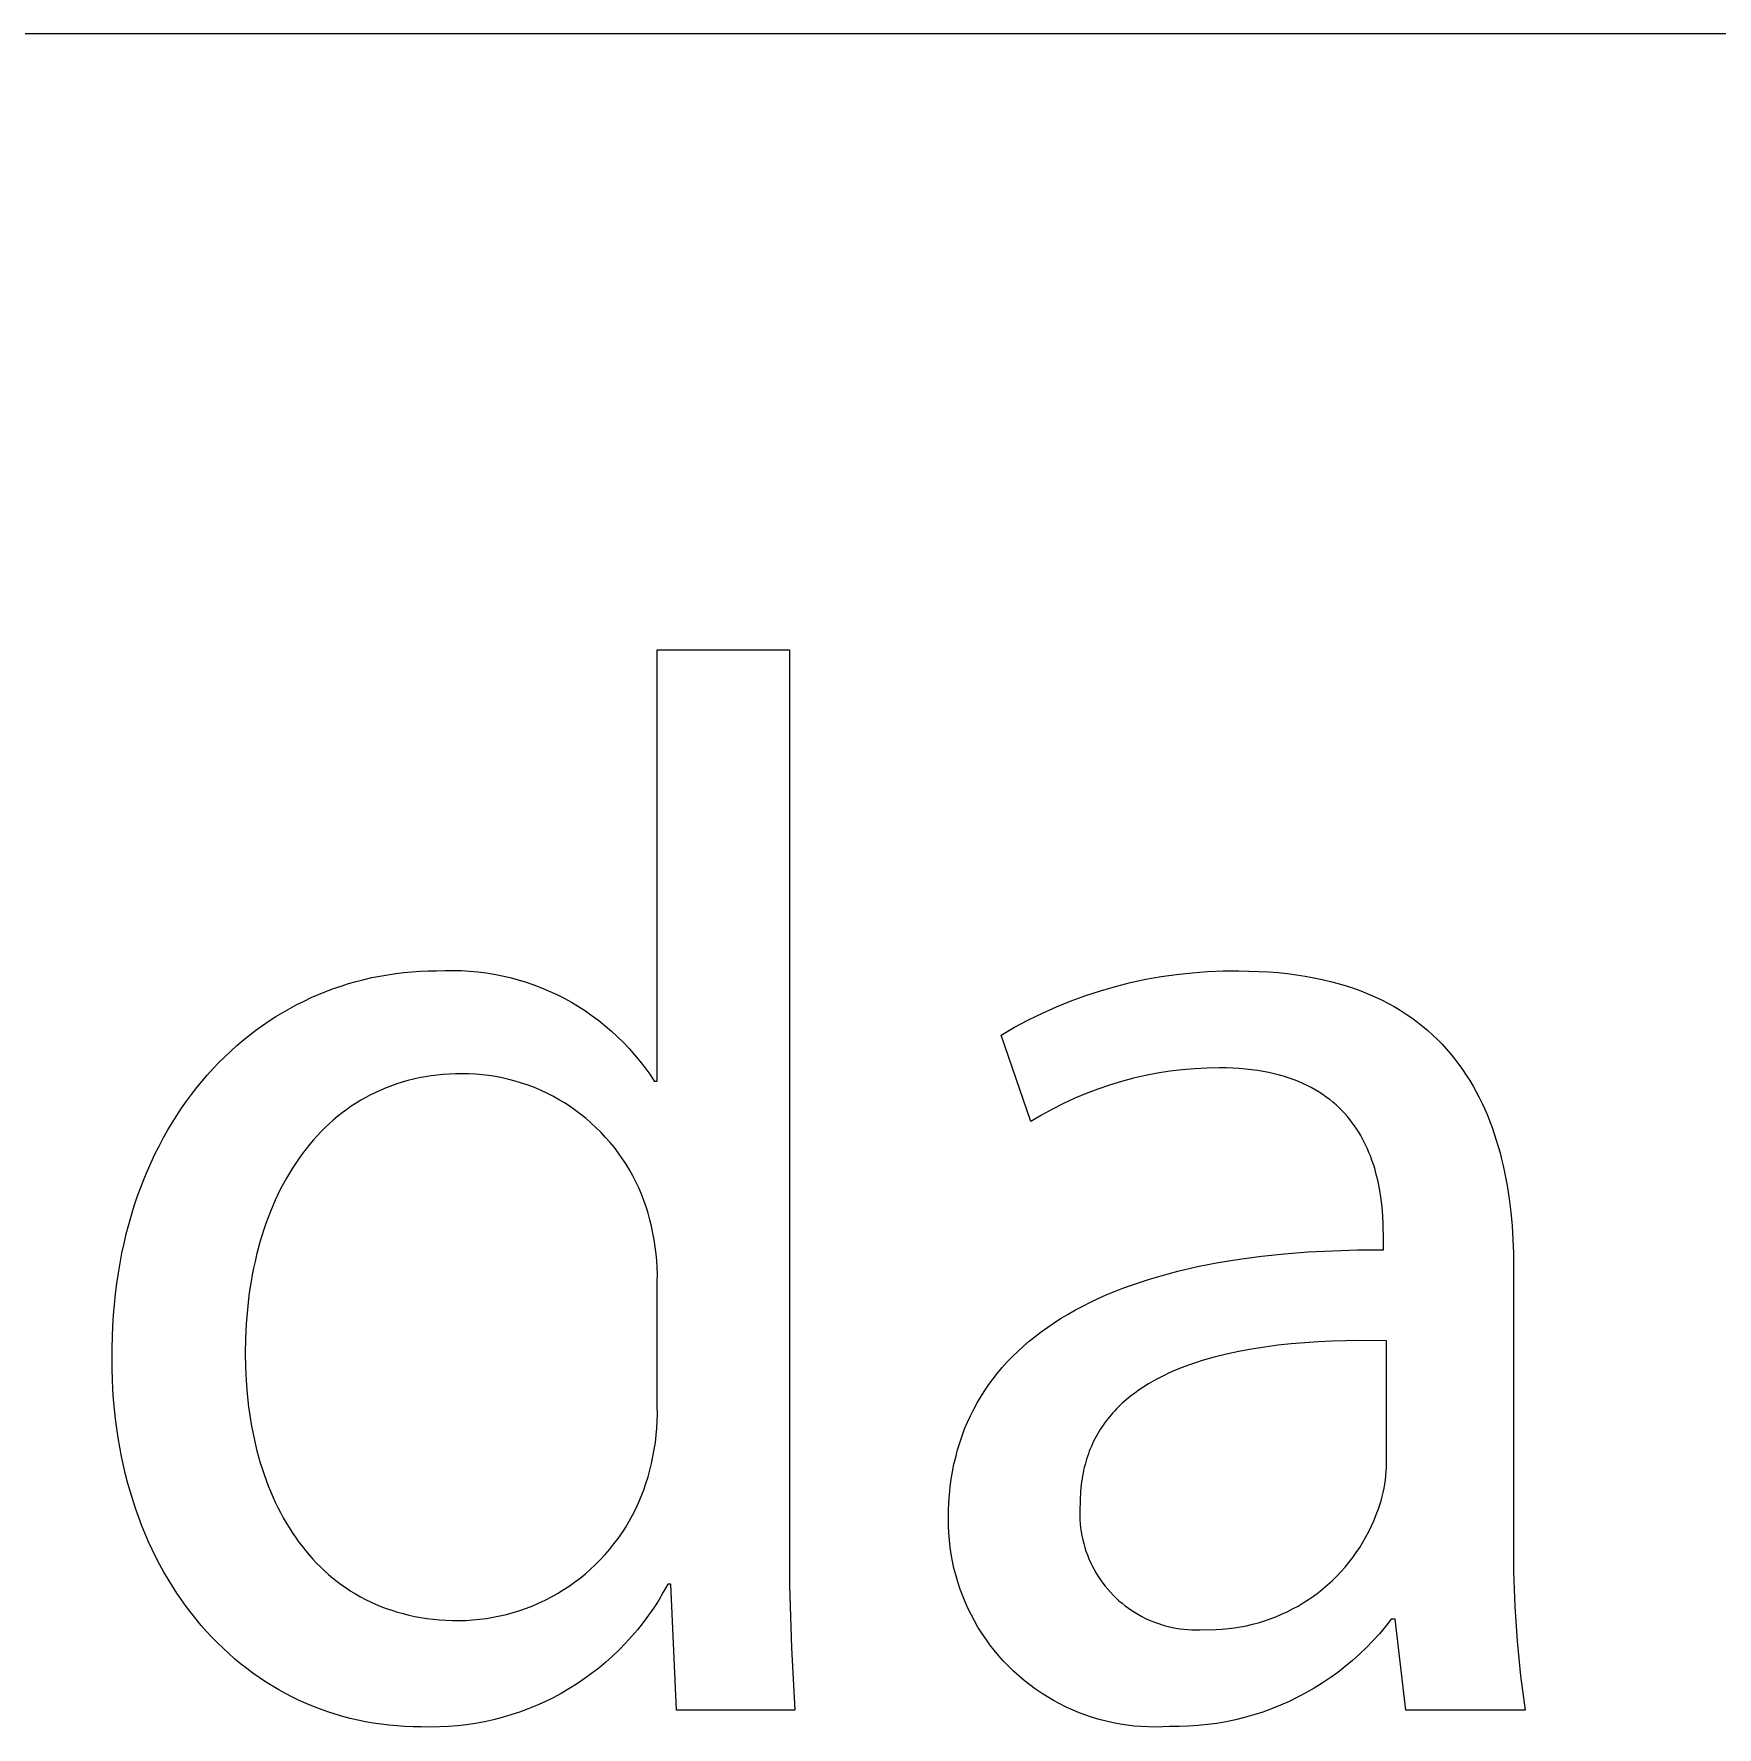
# Model space of a CAD drawing. Header units: millimetres. Extents: x 3269 to 7089, y 1744 to 4413.
# Drawn here: x 6963.98 to 7007.05, y 2127.5 to 2170.83 of the extents above; entities that cross this region are included whole.
import ezdxf

# ---------------------------------------------------------------- set-up
doc = ezdxf.new("R2010")
doc.units = ezdxf.units.MM
doc.header["$MEASUREMENT"] = 0
doc.layers.add('Domyślny', color=7, linetype='Continuous', true_color=0x000000)

msp = doc.modelspace()

# ---------------------------------------------------------------- linework, layer by layer
at = {"layer": 'Domyślny', "color": 18, "lineweight": 15, "true_color": 0x000000}
for p, q in [((7084.911, 2170.826), (5644.928, 2170.826)), ((6979.93, 2144.028), (6979.93, 2155.069)), ((6979.93, 2155.069), (6983.314, 2155.069)), ((6983.314, 2155.069), (6983.314, 2132.719)), ((6973.861, 2146.841), (6974.071, 2146.849)), ((6974.071, 2146.849), (6974.282, 2146.852)), ((6974.282, 2146.852), (6974.493, 2146.861)), ((6974.493, 2146.861), (6974.705, 2146.864)), ((6974.705, 2146.864), (6974.916, 2146.859)), ((6974.916, 2146.859), (6975.127, 2146.846)), ((6975.127, 2146.846), (6975.337, 2146.827)), ((6994.014, 2146.833), (6994.412, 2146.848)), ((6994.412, 2146.848), (6994.811, 2146.849)), ((6994.811, 2146.849), (6995.072, 2146.847)), ((6995.072, 2146.847), (6995.328, 2146.838)), ((6971.642, 2146.396), (6971.836, 2146.463)), ((6971.836, 2146.463), (6972.031, 2146.524)), ((6972.031, 2146.524), (6972.228, 2146.581)), ((6972.228, 2146.581), (6972.427, 2146.632)), ((6972.427, 2146.632), (6972.627, 2146.678)), ((6972.627, 2146.678), (6972.829, 2146.718)), ((6972.829, 2146.718), (6973.033, 2146.753)), ((6973.033, 2146.753), (6973.238, 2146.783)), ((6973.238, 2146.783), (6973.444, 2146.808)), ((6973.444, 2146.808), (6973.652, 2146.827)), ((6973.652, 2146.827), (6973.861, 2146.841)), ((6975.337, 2146.827), (6975.547, 2146.8)), ((6975.547, 2146.8), (6975.755, 2146.767)), ((6975.755, 2146.767), (6975.963, 2146.726)), ((6975.963, 2146.726), (6976.168, 2146.678)), ((6976.168, 2146.678), (6976.372, 2146.623)), ((6976.372, 2146.623), (6976.574, 2146.561)), ((6976.574, 2146.561), (6976.774, 2146.492)), ((6976.774, 2146.492), (6976.971, 2146.416)), ((6976.971, 2146.416), (6977.166, 2146.334)), ((6991.273, 2146.342), (6991.656, 2146.453)), ((6991.656, 2146.453), (6992.043, 2146.55)), ((6992.043, 2146.55), (6992.433, 2146.634)), ((6992.433, 2146.634), (6992.825, 2146.704)), ((6992.825, 2146.704), (6993.22, 2146.761)), ((6993.22, 2146.761), (6993.616, 2146.803)), ((6993.616, 2146.803), (6994.014, 2146.833)), ((6995.328, 2146.838), (6995.577, 2146.824)), ((6995.577, 2146.824), (6995.82, 2146.805)), ((6995.82, 2146.805), (6996.058, 2146.781)), ((6996.058, 2146.781), (6996.289, 2146.751)), ((6996.289, 2146.751), (6996.515, 2146.716)), ((6996.515, 2146.716), (6996.734, 2146.676)), ((6996.734, 2146.676), (6996.949, 2146.632)), ((6996.949, 2146.632), (6997.157, 2146.582)), ((6997.157, 2146.582), (6997.36, 2146.528)), ((6997.36, 2146.528), (6997.557, 2146.469)), ((6997.557, 2146.469), (6997.749, 2146.406)), ((6970.525, 2145.89), (6970.706, 2145.987)), ((6970.706, 2145.987), (6970.889, 2146.078)), ((6970.889, 2146.078), (6971.074, 2146.165)), ((6971.074, 2146.165), (6971.261, 2146.247)), ((6971.261, 2146.247), (6971.451, 2146.324)), ((6971.451, 2146.324), (6971.642, 2146.396)), ((6977.166, 2146.334), (6977.358, 2146.245)), ((6977.358, 2146.245), (6977.546, 2146.149)), ((6977.546, 2146.149), (6977.731, 2146.047)), ((6977.731, 2146.047), (6977.913, 2145.939)), ((6990.15, 2145.932), (6990.52, 2146.082)), ((6990.52, 2146.082), (6990.894, 2146.219)), ((6990.894, 2146.219), (6991.273, 2146.342)), ((6997.749, 2146.406), (6997.935, 2146.338)), ((6997.935, 2146.338), (6998.117, 2146.266)), ((6998.117, 2146.266), (6998.293, 2146.189)), ((6998.293, 2146.189), (6998.463, 2146.108)), ((6998.463, 2146.108), (6998.629, 2146.024)), ((6998.629, 2146.024), (6998.789, 2145.935)), ((6969.828, 2145.453), (6969.998, 2145.569)), ((6969.998, 2145.569), (6970.171, 2145.681)), ((6970.171, 2145.681), (6970.347, 2145.788)), ((6970.347, 2145.788), (6970.525, 2145.89)), ((6977.913, 2145.939), (6978.09, 2145.825)), ((6978.09, 2145.825), (6978.264, 2145.704)), ((6978.264, 2145.704), (6978.433, 2145.578)), ((6978.433, 2145.578), (6978.598, 2145.446)), ((6989.076, 2145.408), (6989.428, 2145.595)), ((6989.428, 2145.595), (6989.786, 2145.77)), ((6989.786, 2145.77), (6990.15, 2145.932)), ((6998.789, 2145.935), (6998.945, 2145.842)), ((6998.945, 2145.842), (6999.095, 2145.746)), ((6999.095, 2145.746), (6999.241, 2145.645)), ((6999.241, 2145.645), (6999.382, 2145.541)), ((6969.332, 2145.075), (6969.494, 2145.206)), ((6969.494, 2145.206), (6969.66, 2145.332)), ((6969.66, 2145.332), (6969.828, 2145.453)), ((6978.598, 2145.446), (6978.759, 2145.309)), ((6978.759, 2145.309), (6978.914, 2145.166)), ((6978.914, 2145.166), (6979.065, 2145.017)), ((6988.73, 2145.208), (6989.076, 2145.408)), ((6989.494, 2142.995), (6988.73, 2145.208)), ((6999.382, 2145.541), (6999.518, 2145.434)), ((6999.518, 2145.434), (6999.65, 2145.323)), ((6999.65, 2145.323), (6999.777, 2145.209)), ((6999.777, 2145.209), (6999.899, 2145.091)), ((6968.863, 2144.655), (6969.016, 2144.8)), ((6969.016, 2144.8), (6969.173, 2144.94)), ((6969.173, 2144.94), (6969.332, 2145.075)), ((6979.065, 2145.017), (6979.21, 2144.864)), ((6979.21, 2144.864), (6979.35, 2144.706)), ((6979.35, 2144.706), (6979.485, 2144.543)), ((6999.899, 2145.091), (7000.017, 2144.971)), ((7000.017, 2144.971), (7000.131, 2144.847)), ((7000.131, 2144.847), (7000.24, 2144.72)), ((7000.24, 2144.72), (7000.345, 2144.59)), ((6968.421, 2144.193), (6968.565, 2144.352)), ((6968.565, 2144.352), (6968.712, 2144.506)), ((6968.712, 2144.506), (6968.863, 2144.655)), ((6979.485, 2144.543), (6979.614, 2144.376)), ((6979.614, 2144.376), (6979.737, 2144.204)), ((6993.049, 2144.282), (6992.735, 2144.233)), ((6993.364, 2144.321), (6993.049, 2144.282)), ((6993.68, 2144.348), (6993.364, 2144.321)), ((6993.997, 2144.364), (6993.68, 2144.348)), ((6994.315, 2144.369), (6993.997, 2144.364)), ((6994.489, 2144.367), (6994.315, 2144.369)), ((6994.659, 2144.361), (6994.489, 2144.367)), ((6994.824, 2144.351), (6994.659, 2144.361)), ((6994.984, 2144.338), (6994.824, 2144.351)), ((6995.14, 2144.32), (6994.984, 2144.338)), ((6995.291, 2144.3), (6995.14, 2144.32)), ((6995.438, 2144.275), (6995.291, 2144.3)), ((6995.58, 2144.248), (6995.438, 2144.275)), ((6995.717, 2144.217), (6995.58, 2144.248)), ((7000.345, 2144.59), (7000.446, 2144.458)), ((7000.446, 2144.458), (7000.542, 2144.323)), ((7000.542, 2144.323), (7000.635, 2144.185)), ((6968.01, 2143.691), (6968.144, 2143.863)), ((6968.144, 2143.863), (6968.281, 2144.03)), ((6968.281, 2144.03), (6968.421, 2144.193)), ((6972.989, 2143.858), (6972.855, 2143.801)), ((6973.125, 2143.91), (6972.989, 2143.858)), ((6973.263, 2143.958), (6973.125, 2143.91)), ((6973.404, 2144.003), (6973.263, 2143.958)), ((6973.547, 2144.043), (6973.404, 2144.003)), ((6973.692, 2144.08), (6973.547, 2144.043)), ((6973.839, 2144.112), (6973.692, 2144.08)), ((6973.989, 2144.14), (6973.839, 2144.112)), ((6974.141, 2144.164), (6973.989, 2144.14)), ((6974.294, 2144.183), (6974.141, 2144.164)), ((6974.45, 2144.199), (6974.294, 2144.183)), ((6974.609, 2144.21), (6974.45, 2144.199)), ((6974.769, 2144.217), (6974.609, 2144.21)), ((6974.931, 2144.219), (6974.769, 2144.217)), ((6975.104, 2144.216), (6974.931, 2144.219)), ((6975.276, 2144.207), (6975.104, 2144.216)), ((6975.448, 2144.193), (6975.276, 2144.207)), ((6975.619, 2144.172), (6975.448, 2144.193)), ((6975.79, 2144.145), (6975.619, 2144.172)), ((6975.959, 2144.113), (6975.79, 2144.145)), ((6976.127, 2144.074), (6975.959, 2144.113)), ((6976.294, 2144.03), (6976.127, 2144.074)), ((6976.459, 2143.98), (6976.294, 2144.03)), ((6976.623, 2143.924), (6976.459, 2143.98)), ((6976.784, 2143.862), (6976.623, 2143.924)), ((6976.943, 2143.795), (6976.784, 2143.862)), ((6979.737, 2144.204), (6979.854, 2144.028)), ((6979.854, 2144.028), (6979.93, 2144.028)), ((6991.204, 2143.825), (6990.907, 2143.712)), ((6991.504, 2143.928), (6991.204, 2143.825)), ((6991.808, 2144.021), (6991.504, 2143.928)), ((6992.114, 2144.102), (6991.808, 2144.021)), ((6992.424, 2144.173), (6992.114, 2144.102)), ((6992.735, 2144.233), (6992.424, 2144.173)), ((6995.851, 2144.183), (6995.717, 2144.217)), ((6995.98, 2144.146), (6995.851, 2144.183)), ((6996.105, 2144.105), (6995.98, 2144.146)), ((6996.226, 2144.062), (6996.105, 2144.105)), ((6996.343, 2144.016), (6996.226, 2144.062)), ((6996.455, 2143.967), (6996.343, 2144.016)), ((6996.564, 2143.916), (6996.455, 2143.967)), ((6996.669, 2143.862), (6996.564, 2143.916)), ((6996.771, 2143.805), (6996.669, 2143.862)), ((7000.635, 2144.185), (7000.724, 2144.044)), ((7000.724, 2144.044), (7000.808, 2143.902)), ((7000.808, 2143.902), (7000.889, 2143.756)), ((6967.754, 2143.334), (6967.88, 2143.515)), ((6967.88, 2143.515), (6968.01, 2143.691)), ((6972.1, 2143.385), (6971.983, 2143.303)), ((6972.22, 2143.464), (6972.1, 2143.385)), ((6972.343, 2143.539), (6972.22, 2143.464)), ((6972.467, 2143.61), (6972.343, 2143.539)), ((6972.594, 2143.678), (6972.467, 2143.61)), ((6972.723, 2143.741), (6972.594, 2143.678)), ((6972.855, 2143.801), (6972.723, 2143.741)), ((6977.1, 2143.723), (6976.943, 2143.795)), ((6977.253, 2143.645), (6977.1, 2143.723)), ((6977.405, 2143.561), (6977.253, 2143.645)), ((6977.553, 2143.473), (6977.405, 2143.561)), ((6977.698, 2143.379), (6977.553, 2143.473)), ((6977.839, 2143.28), (6977.698, 2143.379)), ((6990.327, 2143.455), (6990.044, 2143.311)), ((6990.615, 2143.589), (6990.327, 2143.455)), ((6990.907, 2143.712), (6990.615, 2143.589)), ((6996.868, 2143.746), (6996.771, 2143.805)), ((6996.962, 2143.685), (6996.868, 2143.746)), ((6997.053, 2143.622), (6996.962, 2143.685)), ((6997.14, 2143.556), (6997.053, 2143.622)), ((6997.223, 2143.489), (6997.14, 2143.556)), ((6997.303, 2143.419), (6997.223, 2143.489)), ((6997.38, 2143.348), (6997.303, 2143.419)), ((7000.889, 2143.756), (7000.966, 2143.609)), ((7000.966, 2143.609), (7001.039, 2143.459)), ((7001.039, 2143.459), (7001.109, 2143.308)), ((6967.397, 2142.766), (6967.512, 2142.96)), ((6967.512, 2142.96), (6967.631, 2143.149)), ((6967.631, 2143.149), (6967.754, 2143.334)), ((6971.645, 2143.036), (6971.537, 2142.94)), ((6971.755, 2143.129), (6971.645, 2143.036)), ((6971.868, 2143.218), (6971.755, 2143.129)), ((6971.983, 2143.303), (6971.868, 2143.218)), ((6977.977, 2143.177), (6977.839, 2143.28)), ((6978.112, 2143.069), (6977.977, 2143.177)), ((6978.242, 2142.956), (6978.112, 2143.069)), ((6978.369, 2142.838), (6978.242, 2142.956)), ((6989.766, 2143.158), (6989.494, 2142.995)), ((6990.044, 2143.311), (6989.766, 2143.158)), ((6997.453, 2143.275), (6997.38, 2143.348)), ((6997.524, 2143.2), (6997.453, 2143.275)), ((6997.591, 2143.123), (6997.524, 2143.2)), ((6997.655, 2143.046), (6997.591, 2143.123)), ((6997.716, 2142.966), (6997.655, 2143.046)), ((6997.775, 2142.886), (6997.716, 2142.966)), ((7001.109, 2143.308), (7001.174, 2143.154)), ((7001.174, 2143.154), (7001.237, 2142.998)), ((7001.237, 2142.998), (7001.296, 2142.841)), ((6967.178, 2142.366), (6967.285, 2142.568)), ((6967.285, 2142.568), (6967.397, 2142.766)), ((6971.13, 2142.524), (6971.034, 2142.412)), ((6971.228, 2142.633), (6971.13, 2142.524)), ((6971.328, 2142.739), (6971.228, 2142.633)), ((6971.431, 2142.841), (6971.328, 2142.739)), ((6971.537, 2142.94), (6971.431, 2142.841)), ((6978.491, 2142.717), (6978.369, 2142.838)), ((6978.609, 2142.591), (6978.491, 2142.717)), ((6978.723, 2142.461), (6978.609, 2142.591)), ((6997.83, 2142.804), (6997.775, 2142.886)), ((6997.883, 2142.721), (6997.83, 2142.804)), ((6997.933, 2142.638), (6997.883, 2142.721)), ((6997.98, 2142.553), (6997.933, 2142.638)), ((6998.025, 2142.467), (6997.98, 2142.553)), ((7001.296, 2142.841), (7001.351, 2142.682)), ((7001.351, 2142.682), (7001.403, 2142.521)), ((7001.403, 2142.521), (7001.452, 2142.359)), ((6966.976, 2141.95), (6967.075, 2142.16)), ((6967.075, 2142.16), (6967.178, 2142.366)), ((6970.851, 2142.179), (6970.763, 2142.058)), ((6970.941, 2142.297), (6970.851, 2142.179)), ((6971.034, 2142.412), (6970.941, 2142.297)), ((6978.832, 2142.327), (6978.723, 2142.461)), ((6978.936, 2142.189), (6978.832, 2142.327)), ((6979.035, 2142.048), (6978.936, 2142.189)), ((6998.068, 2142.381), (6998.025, 2142.467)), ((6998.107, 2142.294), (6998.068, 2142.381)), ((6998.145, 2142.206), (6998.107, 2142.294)), ((6998.18, 2142.118), (6998.145, 2142.206)), ((6998.213, 2142.029), (6998.18, 2142.118)), ((7001.452, 2142.359), (7001.498, 2142.195)), ((7001.498, 2142.195), (7001.54, 2142.03)), ((6966.791, 2141.516), (6966.881, 2141.735)), ((6966.881, 2141.735), (6966.976, 2141.95)), ((6970.515, 2141.676), (6970.438, 2141.544)), ((6970.595, 2141.806), (6970.515, 2141.676)), ((6970.678, 2141.933), (6970.595, 2141.806)), ((6970.763, 2142.058), (6970.678, 2141.933)), ((6979.13, 2141.904), (6979.035, 2142.048)), ((6979.219, 2141.756), (6979.13, 2141.904)), ((6979.303, 2141.605), (6979.219, 2141.756)), ((6998.244, 2141.941), (6998.213, 2142.029)), ((6998.273, 2141.852), (6998.244, 2141.941)), ((6998.3, 2141.762), (6998.273, 2141.852)), ((6998.324, 2141.673), (6998.3, 2141.762)), ((6998.347, 2141.584), (6998.324, 2141.673)), ((7001.54, 2142.03), (7001.58, 2141.864)), ((7001.58, 2141.864), (7001.616, 2141.697)), ((7001.616, 2141.697), (7001.649, 2141.528)), ((6966.623, 2141.067), (6966.704, 2141.294)), ((6966.704, 2141.294), (6966.791, 2141.516)), ((6970.29, 2141.27), (6970.221, 2141.129)), ((6970.363, 2141.408), (6970.29, 2141.27)), ((6970.438, 2141.544), (6970.363, 2141.408)), ((6979.382, 2141.452), (6979.303, 2141.605)), ((6979.455, 2141.296), (6979.382, 2141.452)), ((6979.523, 2141.137), (6979.455, 2141.296)), ((6998.368, 2141.495), (6998.347, 2141.584)), ((6998.388, 2141.407), (6998.368, 2141.495)), ((6998.421, 2141.23), (6998.388, 2141.407)), ((6998.449, 2141.056), (6998.421, 2141.23)), ((7001.649, 2141.528), (7001.68, 2141.358)), ((7001.68, 2141.358), (7001.733, 2141.017)), ((6966.473, 2140.601), (6966.545, 2140.836)), ((6966.545, 2140.836), (6966.623, 2141.067)), ((6970.09, 2140.839), (6970.028, 2140.69)), ((6970.154, 2140.985), (6970.09, 2140.839)), ((6970.221, 2141.129), (6970.154, 2140.985)), ((6979.585, 2140.976), (6979.523, 2141.137)), ((6979.642, 2140.813), (6979.585, 2140.976)), ((6979.693, 2140.648), (6979.642, 2140.813)), ((6998.47, 2140.885), (6998.449, 2141.056)), ((6998.487, 2140.717), (6998.47, 2140.885)), ((7001.733, 2141.017), (7001.774, 2140.672)), ((6966.341, 2140.12), (6966.405, 2140.363)), ((6966.405, 2140.363), (6966.473, 2140.601)), ((6969.913, 2140.385), (6969.86, 2140.229)), ((6969.969, 2140.539), (6969.913, 2140.385)), ((6970.028, 2140.69), (6969.969, 2140.539)), ((6979.738, 2140.482), (6979.693, 2140.648)), ((6979.778, 2140.314), (6979.738, 2140.482)), ((6998.499, 2140.553), (6998.487, 2140.717)), ((6998.507, 2140.394), (6998.499, 2140.553)), ((6998.511, 2140.241), (6998.507, 2140.394)), ((7001.774, 2140.672), (7001.806, 2140.326)), ((6966.283, 2139.874), (6966.341, 2140.12)), ((6969.809, 2140.07), (6969.761, 2139.91)), ((6969.86, 2140.229), (6969.809, 2140.07)), ((6979.817, 2140.14), (6979.778, 2140.314)), ((6979.851, 2139.965), (6979.817, 2140.14)), ((6979.879, 2139.789), (6979.851, 2139.965)), ((6998.512, 2140.095), (6998.511, 2140.241)), ((6998.512, 2139.713), (6998.512, 2140.095)), ((7001.806, 2140.326), (7001.828, 2139.978)), ((7001.828, 2139.978), (7001.841, 2139.629)), ((6966.18, 2139.37), (6966.229, 2139.624)), ((6966.229, 2139.624), (6966.283, 2139.874)), ((6969.674, 2139.581), (6969.635, 2139.413)), ((6969.716, 2139.746), (6969.674, 2139.581)), ((6969.761, 2139.91), (6969.716, 2139.746)), ((6979.901, 2139.613), (6979.879, 2139.789)), ((6979.917, 2139.435), (6979.901, 2139.613)), ((6994.831, 2139.475), (6995.396, 2139.55)), ((6995.396, 2139.55), (6995.982, 2139.612)), ((6995.982, 2139.612), (6996.586, 2139.659)), ((6996.586, 2139.659), (6997.209, 2139.691)), ((6997.209, 2139.691), (6997.851, 2139.709)), ((6997.851, 2139.709), (6998.512, 2139.713)), ((7001.841, 2139.629), (7001.845, 2139.281)), ((6966.098, 2138.85), (6966.137, 2139.112)), ((6966.137, 2139.112), (6966.18, 2139.37)), ((6969.564, 2139.072), (6969.533, 2138.898)), ((6969.598, 2139.244), (6969.564, 2139.072)), ((6969.635, 2139.413), (6969.598, 2139.244)), ((6979.928, 2139.258), (6979.917, 2139.435)), ((6979.932, 2139.08), (6979.928, 2139.258)), ((6979.93, 2138.902), (6979.932, 2139.08)), ((6992.763, 2139.033), (6993.004, 2139.101)), ((6993.004, 2139.101), (6993.25, 2139.164)), ((6993.25, 2139.164), (6993.757, 2139.282)), ((6993.757, 2139.282), (6994.284, 2139.385)), ((6994.284, 2139.385), (6994.831, 2139.475)), ((7001.845, 2139.281), (7001.845, 2132.361)), ((6966.065, 2138.585), (6966.098, 2138.85)), ((6969.505, 2138.722), (6969.48, 2138.545)), ((6969.533, 2138.898), (6969.505, 2138.722)), ((6979.93, 2135.696), (6979.93, 2138.902)), ((6991.422, 2138.558), (6991.633, 2138.645)), ((6991.633, 2138.645), (6991.849, 2138.73)), ((6991.849, 2138.73), (6992.07, 2138.811)), ((6992.07, 2138.811), (6992.296, 2138.888)), ((6992.296, 2138.888), (6992.527, 2138.963)), ((6992.527, 2138.963), (6992.763, 2139.033)), ((6966.013, 2138.043), (6966.036, 2138.316)), ((6966.036, 2138.316), (6966.065, 2138.585)), ((6969.439, 2138.183), (6969.409, 2137.815)), ((6969.48, 2138.545), (6969.439, 2138.183)), ((6990.631, 2138.173), (6990.821, 2138.274)), ((6990.821, 2138.274), (6991.016, 2138.372)), ((6991.016, 2138.372), (6991.217, 2138.467)), ((6991.217, 2138.467), (6991.422, 2138.558)), ((6965.984, 2137.487), (6965.996, 2137.767)), ((6965.996, 2137.767), (6966.013, 2138.043)), ((6969.409, 2137.815), (6969.391, 2137.439)), ((6989.923, 2137.736), (6990.092, 2137.85)), ((6990.092, 2137.85), (6990.266, 2137.961)), ((6990.266, 2137.961), (6990.446, 2138.069)), ((6990.446, 2138.069), (6990.631, 2138.173)), ((6965.977, 2137.204), (6965.984, 2137.487)), ((6969.391, 2137.439), (6969.385, 2137.057)), ((6989.299, 2137.245), (6989.447, 2137.373)), ((6989.447, 2137.373), (6989.6, 2137.497)), ((6989.6, 2137.497), (6989.759, 2137.618)), ((6989.759, 2137.618), (6989.923, 2137.736)), ((6996.5, 2137.336), (6996.155, 2137.307)), ((6996.848, 2137.359), (6996.5, 2137.336)), ((6997.196, 2137.375), (6996.848, 2137.359)), ((6997.895, 2137.39), (6997.196, 2137.375)), ((6998.589, 2137.385), (6997.895, 2137.39)), ((6998.589, 2134.154), (6998.589, 2137.385)), ((6965.976, 2136.917), (6965.977, 2137.204)), ((6965.978, 2136.655), (6965.976, 2136.917)), ((6969.385, 2137.057), (6969.39, 2136.71)), ((6988.887, 2136.844), (6989.019, 2136.981)), ((6989.019, 2136.981), (6989.156, 2137.115)), ((6989.156, 2137.115), (6989.299, 2137.245)), ((6993.875, 2136.879), (6993.726, 2136.831)), ((6994.026, 2136.924), (6993.875, 2136.879)), ((6994.18, 2136.966), (6994.026, 2136.924)), ((6994.494, 2137.045), (6994.18, 2136.966)), ((6994.815, 2137.114), (6994.494, 2137.045)), ((6995.142, 2137.174), (6994.815, 2137.114)), ((6995.475, 2137.226), (6995.142, 2137.174)), ((6995.813, 2137.27), (6995.475, 2137.226)), ((6996.155, 2137.307), (6995.813, 2137.27)), ((6965.986, 2136.396), (6965.978, 2136.655)), ((6969.39, 2136.71), (6969.406, 2136.366)), ((6988.524, 2136.414), (6988.639, 2136.56)), ((6988.639, 2136.56), (6988.76, 2136.704)), ((6988.76, 2136.704), (6988.887, 2136.844)), ((6992.883, 2136.491), (6992.753, 2136.424)), ((6993.017, 2136.554), (6992.883, 2136.491)), ((6993.153, 2136.615), (6993.017, 2136.554)), ((6993.292, 2136.673), (6993.153, 2136.615)), ((6993.434, 2136.728), (6993.292, 2136.673)), ((6993.579, 2136.781), (6993.434, 2136.728)), ((6993.726, 2136.831), (6993.579, 2136.781)), ((6965.998, 2136.139), (6965.986, 2136.396)), ((6966.016, 2135.885), (6965.998, 2136.139)), ((6969.406, 2136.366), (6969.433, 2136.027)), ((6969.433, 2136.027), (6969.47, 2135.694)), ((6988.209, 2135.955), (6988.309, 2136.111)), ((6988.309, 2136.111), (6988.413, 2136.264)), ((6988.413, 2136.264), (6988.524, 2136.414)), ((6992.149, 2136.048), (6992.039, 2135.964)), ((6992.263, 2136.13), (6992.149, 2136.048)), ((6992.38, 2136.208), (6992.263, 2136.13)), ((6992.501, 2136.283), (6992.38, 2136.208)), ((6992.625, 2136.355), (6992.501, 2136.283)), ((6992.753, 2136.424), (6992.625, 2136.355)), ((6966.038, 2135.634), (6966.016, 2135.885)), ((6966.065, 2135.386), (6966.038, 2135.634)), ((6969.47, 2135.694), (6969.518, 2135.365)), ((6979.933, 2135.513), (6979.93, 2135.696)), ((6987.945, 2135.468), (6988.028, 2135.633)), ((6988.028, 2135.633), (6988.116, 2135.796)), ((6988.116, 2135.796), (6988.209, 2135.955)), ((6991.637, 2135.594), (6991.591, 2135.544)), ((6991.683, 2135.643), (6991.637, 2135.594)), ((6991.731, 2135.692), (6991.683, 2135.643)), ((6991.78, 2135.739), (6991.731, 2135.692)), ((6991.83, 2135.786), (6991.78, 2135.739)), ((6991.881, 2135.831), (6991.83, 2135.786)), ((6991.932, 2135.876), (6991.881, 2135.831)), ((6991.985, 2135.921), (6991.932, 2135.876)), ((6992.039, 2135.964), (6991.985, 2135.921)), ((6966.096, 2135.141), (6966.065, 2135.386)), ((6969.518, 2135.365), (6969.546, 2135.203)), ((6969.546, 2135.203), (6969.577, 2135.043)), ((6979.904, 2134.966), (6979.92, 2135.148)), ((6979.92, 2135.148), (6979.93, 2135.33)), ((6979.93, 2135.33), (6979.933, 2135.513)), ((6987.796, 2135.128), (6987.868, 2135.299)), ((6987.868, 2135.299), (6987.945, 2135.468)), ((6991.301, 2135.17), (6991.265, 2135.113)), ((6991.339, 2135.226), (6991.301, 2135.17)), ((6991.379, 2135.281), (6991.339, 2135.226)), ((6991.419, 2135.336), (6991.379, 2135.281)), ((6991.46, 2135.389), (6991.419, 2135.336)), ((6991.503, 2135.442), (6991.46, 2135.389)), ((6991.546, 2135.493), (6991.503, 2135.442)), ((6991.591, 2135.544), (6991.546, 2135.493)), ((6966.133, 2134.898), (6966.096, 2135.141)), ((6966.174, 2134.659), (6966.133, 2134.898)), ((6969.577, 2135.043), (6969.61, 2134.884)), ((6969.61, 2134.884), (6969.646, 2134.727)), ((6969.646, 2134.727), (6969.685, 2134.571)), ((6979.853, 2134.604), (6979.882, 2134.784)), ((6979.882, 2134.784), (6979.904, 2134.966)), ((6987.616, 2134.594), (6987.67, 2134.775)), ((6987.67, 2134.775), (6987.731, 2134.953)), ((6987.731, 2134.953), (6987.796, 2135.128)), ((6991.068, 2134.752), (6991.04, 2134.689)), ((6991.098, 2134.814), (6991.068, 2134.752)), ((6991.129, 2134.876), (6991.098, 2134.814)), ((6991.161, 2134.937), (6991.129, 2134.876)), ((6991.194, 2134.996), (6991.161, 2134.937)), ((6991.229, 2135.055), (6991.194, 2134.996)), ((6991.265, 2135.113), (6991.229, 2135.055)), ((6966.219, 2134.423), (6966.174, 2134.659)), ((6966.269, 2134.19), (6966.219, 2134.423)), ((6969.685, 2134.571), (6969.726, 2134.417)), ((6969.726, 2134.417), (6969.77, 2134.266)), ((6979.778, 2134.246), (6979.819, 2134.424)), ((6979.819, 2134.424), (6979.853, 2134.604)), ((6987.524, 2134.224), (6987.567, 2134.411)), ((6987.567, 2134.411), (6987.616, 2134.594)), ((6990.896, 2134.288), (6990.877, 2134.218)), ((6990.917, 2134.357), (6990.896, 2134.288)), ((6990.939, 2134.425), (6990.917, 2134.357)), ((6990.962, 2134.493), (6990.939, 2134.425)), ((6990.987, 2134.559), (6990.962, 2134.493)), ((6991.013, 2134.624), (6990.987, 2134.559)), ((6991.04, 2134.689), (6991.013, 2134.624)), ((6966.323, 2133.961), (6966.269, 2134.19)), ((6966.382, 2133.734), (6966.323, 2133.961)), ((6969.77, 2134.266), (6969.817, 2134.116)), ((6969.817, 2134.116), (6969.866, 2133.967)), ((6969.866, 2133.967), (6969.918, 2133.821)), ((6979.641, 2133.736), (6979.693, 2133.904)), ((6979.693, 2133.904), (6979.738, 2134.074)), ((6979.738, 2134.074), (6979.778, 2134.246)), ((6987.454, 2133.841), (6987.486, 2134.034)), ((6987.486, 2134.034), (6987.524, 2134.224)), ((6990.8, 2133.852), (6990.789, 2133.776)), ((6990.813, 2133.927), (6990.8, 2133.852)), ((6990.827, 2134.001), (6990.813, 2133.927)), ((6990.842, 2134.074), (6990.827, 2134.001)), ((6990.859, 2134.147), (6990.842, 2134.074)), ((6990.877, 2134.218), (6990.859, 2134.147)), ((6998.566, 2133.827), (6998.577, 2133.936)), ((6998.577, 2133.936), (6998.585, 2134.045)), ((6998.585, 2134.045), (6998.589, 2134.154)), ((6966.445, 2133.511), (6966.382, 2133.734)), ((6966.513, 2133.291), (6966.445, 2133.511)), ((6969.918, 2133.821), (6969.973, 2133.677)), ((6969.973, 2133.677), (6970.03, 2133.535)), ((6970.03, 2133.535), (6970.09, 2133.395)), ((6979.521, 2133.405), (6979.584, 2133.569)), ((6979.584, 2133.569), (6979.641, 2133.736)), ((6987.394, 2133.244), (6987.408, 2133.446)), ((6987.408, 2133.446), (6987.428, 2133.645)), ((6987.428, 2133.645), (6987.454, 2133.841)), ((6990.76, 2133.46), (6990.756, 2133.379)), ((6990.765, 2133.541), (6990.76, 2133.46)), ((6990.772, 2133.62), (6990.765, 2133.541)), ((6990.78, 2133.698), (6990.772, 2133.62)), ((6990.789, 2133.776), (6990.78, 2133.698)), ((6998.484, 2133.398), (6998.51, 2133.504)), ((6998.51, 2133.504), (6998.532, 2133.611)), ((6998.532, 2133.611), (6998.551, 2133.719)), ((6998.551, 2133.719), (6998.566, 2133.827)), ((6966.584, 2133.074), (6966.513, 2133.291)), ((6966.66, 2132.861), (6966.584, 2133.074)), ((6970.09, 2133.395), (6970.153, 2133.258)), ((6970.153, 2133.258), (6970.218, 2133.123)), ((6970.218, 2133.123), (6970.286, 2132.99)), ((6970.286, 2132.99), (6970.357, 2132.859)), ((6979.299, 2132.926), (6979.379, 2133.083)), ((6979.379, 2133.083), (6979.453, 2133.242)), ((6979.453, 2133.242), (6979.521, 2133.405)), ((6987.382, 2132.831), (6987.385, 2133.039)), ((6987.385, 2133.039), (6987.394, 2133.244)), ((6990.746, 2133.111), (6990.743, 2133.008)), ((6990.743, 2133.008), (6990.743, 2132.906)), ((6990.753, 2133.213), (6990.746, 2133.111)), ((6990.754, 2133.297), (6990.753, 2133.213)), ((6990.756, 2133.379), (6990.754, 2133.297)), ((6998.332, 2132.938), (6998.385, 2133.086)), ((6998.385, 2133.086), (6998.422, 2133.189)), ((6998.422, 2133.189), (6998.455, 2133.293)), ((6998.455, 2133.293), (6998.484, 2133.398)), ((6966.74, 2132.652), (6966.66, 2132.861)), ((6966.824, 2132.445), (6966.74, 2132.652)), ((6970.357, 2132.859), (6970.431, 2132.731)), ((6970.431, 2132.731), (6970.507, 2132.605)), ((6970.507, 2132.605), (6970.585, 2132.482)), ((6979.028, 2132.472), (6979.124, 2132.62)), ((6979.124, 2132.62), (6979.214, 2132.771)), ((6979.214, 2132.771), (6979.299, 2132.926)), ((6983.314, 2132.719), (6983.318, 2131.124)), ((6987.383, 2132.65), (6987.382, 2132.831)), ((6987.391, 2132.468), (6987.383, 2132.65)), ((6990.743, 2132.906), (6990.747, 2132.803)), ((6990.747, 2132.803), (6990.754, 2132.701)), ((6990.754, 2132.701), (6990.765, 2132.599)), ((6990.765, 2132.599), (6990.779, 2132.498)), ((6998.141, 2132.507), (6998.209, 2132.649)), ((6998.209, 2132.649), (6998.273, 2132.792)), ((6998.273, 2132.792), (6998.332, 2132.938)), ((6966.912, 2132.243), (6966.824, 2132.445)), ((6967.004, 2132.043), (6966.912, 2132.243)), ((6970.585, 2132.482), (6970.667, 2132.362)), ((6970.667, 2132.362), (6970.751, 2132.244)), ((6970.751, 2132.244), (6970.838, 2132.129)), ((6970.838, 2132.129), (6970.927, 2132.017)), ((6978.712, 2132.049), (6978.822, 2132.187)), ((6978.822, 2132.187), (6978.928, 2132.328)), ((6978.928, 2132.328), (6979.028, 2132.472)), ((6987.405, 2132.287), (6987.391, 2132.468)), ((6987.425, 2132.106), (6987.405, 2132.287)), ((6990.779, 2132.498), (6990.797, 2132.397)), ((6990.797, 2132.397), (6990.818, 2132.296)), ((6990.818, 2132.296), (6990.843, 2132.197)), ((6990.843, 2132.197), (6990.871, 2132.098)), ((6997.907, 2132.099), (6997.99, 2132.232)), ((6997.99, 2132.232), (6998.068, 2132.369)), ((6998.068, 2132.369), (6998.141, 2132.507)), ((7001.845, 2132.361), (7001.846, 2131.473)), ((6967.099, 2131.848), (6967.004, 2132.043)), ((6967.199, 2131.656), (6967.099, 2131.848)), ((6970.927, 2132.017), (6971.019, 2131.907)), ((6971.019, 2131.907), (6971.114, 2131.801)), ((6971.114, 2131.801), (6971.211, 2131.697)), ((6971.211, 2131.697), (6971.311, 2131.597)), ((6978.353, 2131.662), (6978.477, 2131.787)), ((6978.477, 2131.787), (6978.596, 2131.916)), ((6978.596, 2131.916), (6978.712, 2132.049)), ((6987.452, 2131.926), (6987.425, 2132.106)), ((6987.484, 2131.748), (6987.452, 2131.926)), ((6987.523, 2131.57), (6987.484, 2131.748)), ((6990.871, 2132.098), (6990.902, 2132.001)), ((6990.902, 2132.001), (6990.937, 2131.904)), ((6990.937, 2131.904), (6990.975, 2131.809)), ((6990.975, 2131.809), (6991.017, 2131.715)), ((6991.017, 2131.715), (6991.061, 2131.623)), ((6997.532, 2131.595), (6997.632, 2131.716)), ((6997.632, 2131.716), (6997.728, 2131.84)), ((6997.728, 2131.84), (6997.82, 2131.968)), ((6997.82, 2131.968), (6997.907, 2132.099)), ((6967.302, 2131.468), (6967.199, 2131.656)), ((6967.409, 2131.284), (6967.302, 2131.468)), ((6967.52, 2131.103), (6967.409, 2131.284)), ((6971.311, 2131.597), (6971.414, 2131.499)), ((6971.414, 2131.499), (6971.52, 2131.405)), ((6971.52, 2131.405), (6971.628, 2131.314)), ((6971.628, 2131.314), (6971.739, 2131.226)), ((6977.815, 2131.207), (6977.955, 2131.314)), ((6977.955, 2131.314), (6978.092, 2131.425)), ((6978.092, 2131.425), (6978.224, 2131.541)), ((6978.224, 2131.541), (6978.353, 2131.662)), ((6987.568, 2131.394), (6987.523, 2131.57)), ((6987.619, 2131.219), (6987.568, 2131.394)), ((6991.061, 2131.623), (6991.109, 2131.532)), ((6991.109, 2131.532), (6991.16, 2131.443)), ((6991.16, 2131.443), (6991.214, 2131.356)), ((6991.214, 2131.356), (6991.271, 2131.271)), ((6991.271, 2131.271), (6991.33, 2131.187)), ((6997.092, 2131.147), (6997.208, 2131.253)), ((6997.208, 2131.253), (6997.32, 2131.363)), ((6997.32, 2131.363), (6997.428, 2131.477)), ((6997.428, 2131.477), (6997.532, 2131.595)), ((7001.846, 2131.473), (7001.876, 2130.585)), ((6967.634, 2130.926), (6967.52, 2131.103)), ((6967.752, 2130.754), (6967.634, 2130.926)), ((6971.739, 2131.226), (6971.852, 2131.141)), ((6971.852, 2131.141), (6971.968, 2131.06)), ((6971.968, 2131.06), (6972.087, 2130.982)), ((6972.087, 2130.982), (6972.209, 2130.908)), ((6972.209, 2130.908), (6972.333, 2130.837)), ((6972.333, 2130.837), (6972.46, 2130.769)), ((6977.064, 2130.751), (6977.22, 2130.832)), ((6977.22, 2130.832), (6977.374, 2130.918)), ((6977.374, 2130.918), (6977.524, 2131.009)), ((6977.524, 2131.009), (6977.671, 2131.106)), ((6977.671, 2131.106), (6977.815, 2131.207)), ((6980.085, 2130.951), (6979.967, 2130.75)), ((6980.197, 2131.155), (6980.085, 2130.951)), ((6980.274, 2131.155), (6980.197, 2131.155)), ((6980.426, 2127.937), (6980.274, 2131.155)), ((6983.318, 2131.124), (6983.365, 2129.529)), ((6987.675, 2131.047), (6987.619, 2131.219)), ((6987.738, 2130.876), (6987.675, 2131.047)), ((6987.807, 2130.708), (6987.738, 2130.876)), ((6991.33, 2131.187), (6991.393, 2131.106)), ((6991.393, 2131.106), (6991.458, 2131.027)), ((6991.458, 2131.027), (6991.526, 2130.95)), ((6991.526, 2130.95), (6991.597, 2130.876)), ((6991.597, 2130.876), (6991.67, 2130.804)), ((6996.595, 2130.764), (6996.724, 2130.853)), ((6996.724, 2130.853), (6996.85, 2130.947)), ((6996.85, 2130.947), (6996.973, 2131.045)), ((6996.973, 2131.045), (6997.092, 2131.147)), ((6967.873, 2130.585), (6967.752, 2130.754)), ((6967.998, 2130.42), (6967.873, 2130.585)), ((6968.126, 2130.259), (6967.998, 2130.42)), ((6972.46, 2130.769), (6972.59, 2130.706)), ((6972.59, 2130.706), (6972.722, 2130.646)), ((6972.722, 2130.646), (6972.857, 2130.59)), ((6972.857, 2130.59), (6972.994, 2130.537)), ((6972.994, 2130.537), (6973.135, 2130.489)), ((6973.135, 2130.489), (6973.278, 2130.444)), ((6973.278, 2130.444), (6973.423, 2130.403)), ((6973.423, 2130.403), (6973.572, 2130.367)), ((6975.903, 2130.344), (6976.074, 2130.384)), ((6976.074, 2130.384), (6976.244, 2130.431)), ((6976.244, 2130.431), (6976.412, 2130.484)), ((6976.412, 2130.484), (6976.579, 2130.542)), ((6976.579, 2130.542), (6976.743, 2130.606)), ((6976.743, 2130.606), (6976.904, 2130.676)), ((6976.904, 2130.676), (6977.064, 2130.751)), ((6979.841, 2130.554), (6979.709, 2130.362)), ((6979.967, 2130.75), (6979.841, 2130.554)), ((6987.881, 2130.542), (6987.807, 2130.708)), ((6987.961, 2130.379), (6987.881, 2130.542)), ((6991.67, 2130.804), (6991.746, 2130.735)), ((6991.746, 2130.735), (6991.824, 2130.668)), ((6991.824, 2130.668), (6991.904, 2130.605)), ((6991.904, 2130.605), (6991.986, 2130.543)), ((6991.986, 2130.543), (6992.071, 2130.485)), ((6992.071, 2130.485), (6992.157, 2130.43)), ((6992.157, 2130.43), (6992.245, 2130.378)), ((6995.763, 2130.325), (6995.907, 2130.386)), ((6995.907, 2130.386), (6996.05, 2130.452)), ((6996.05, 2130.452), (6996.19, 2130.523)), ((6996.19, 2130.523), (6996.328, 2130.598)), ((6996.328, 2130.598), (6996.463, 2130.679)), ((6996.463, 2130.679), (6996.595, 2130.764)), ((7001.876, 2130.585), (7001.934, 2129.699)), ((6968.258, 2130.102), (6968.126, 2130.259)), ((6968.392, 2129.95), (6968.258, 2130.102)), ((6968.53, 2129.801), (6968.392, 2129.95)), ((6973.572, 2130.367), (6973.723, 2130.334)), ((6973.723, 2130.334), (6973.876, 2130.306)), ((6973.876, 2130.306), (6974.033, 2130.282)), ((6974.033, 2130.282), (6974.192, 2130.262)), ((6974.192, 2130.262), (6974.353, 2130.246)), ((6974.353, 2130.246), (6974.518, 2130.235)), ((6974.518, 2130.235), (6974.685, 2130.229)), ((6974.685, 2130.229), (6974.855, 2130.226)), ((6974.855, 2130.226), (6975.031, 2130.231)), ((6975.031, 2130.231), (6975.207, 2130.241)), ((6975.207, 2130.241), (6975.382, 2130.258)), ((6975.382, 2130.258), (6975.557, 2130.28)), ((6975.557, 2130.28), (6975.73, 2130.309)), ((6975.73, 2130.309), (6975.903, 2130.344)), ((6979.425, 2129.993), (6979.274, 2129.816)), ((6979.57, 2130.175), (6979.425, 2129.993)), ((6979.709, 2130.362), (6979.57, 2130.175)), ((6988.046, 2130.218), (6987.961, 2130.379)), ((6988.137, 2130.061), (6988.046, 2130.218)), ((6988.234, 2129.907), (6988.137, 2130.061)), ((6992.245, 2130.378), (6992.335, 2130.329)), ((6992.335, 2130.329), (6992.427, 2130.282)), ((6992.427, 2130.282), (6992.52, 2130.24)), ((6992.52, 2130.24), (6992.615, 2130.2)), ((6992.615, 2130.2), (6992.71, 2130.164)), ((6992.71, 2130.164), (6992.807, 2130.131)), ((6992.807, 2130.131), (6992.906, 2130.101)), ((6992.906, 2130.101), (6993.005, 2130.075)), ((6993.005, 2130.075), (6993.105, 2130.052)), ((6993.105, 2130.052), (6993.205, 2130.032)), ((6993.205, 2130.032), (6993.307, 2130.016)), ((6993.307, 2130.016), (6993.408, 2130.004)), ((6993.408, 2130.004), (6993.51, 2129.995)), ((6993.51, 2129.995), (6993.613, 2129.99)), ((6993.613, 2129.99), (6993.715, 2129.988)), ((6993.715, 2129.988), (6993.818, 2129.99)), ((6993.818, 2129.99), (6993.92, 2129.995)), ((6993.92, 2129.995), (6994.077, 2129.993)), ((6994.077, 2129.993), (6994.234, 2129.997)), ((6994.234, 2129.997), (6994.391, 2130.006)), ((6994.391, 2130.006), (6994.548, 2130.02)), ((6994.548, 2130.02), (6994.703, 2130.04)), ((6994.703, 2130.04), (6994.859, 2130.065)), ((6994.859, 2130.065), (6995.013, 2130.095)), ((6995.013, 2130.095), (6995.166, 2130.13)), ((6995.166, 2130.13), (6995.317, 2130.171)), ((6995.317, 2130.171), (6995.468, 2130.217)), ((6995.468, 2130.217), (6995.616, 2130.268)), ((6995.616, 2130.268), (6995.763, 2130.325)), ((6998.566, 2130.071), (6998.41, 2129.886)), ((6998.716, 2130.262), (6998.566, 2130.071)), ((6998.818, 2130.262), (6998.716, 2130.262)), ((6999.085, 2127.934), (6998.818, 2130.262)), ((6968.671, 2129.657), (6968.53, 2129.801)), ((6968.816, 2129.517), (6968.671, 2129.657)), ((6968.963, 2129.381), (6968.816, 2129.517)), ((6979.117, 2129.644), (6978.954, 2129.477)), ((6979.274, 2129.816), (6979.117, 2129.644)), ((6983.365, 2129.529), (6983.454, 2127.937)), ((6988.335, 2129.756), (6988.234, 2129.907)), ((6988.442, 2129.609), (6988.335, 2129.756)), ((6988.554, 2129.466), (6988.442, 2129.609)), ((6998.078, 2129.533), (6997.903, 2129.365)), ((6998.247, 2129.707), (6998.078, 2129.533)), ((6998.41, 2129.886), (6998.247, 2129.707)), ((7001.934, 2129.699), (7002.022, 2128.815)), ((6969.113, 2129.25), (6968.963, 2129.381)), ((6969.266, 2129.123), (6969.113, 2129.25)), ((6969.422, 2129), (6969.266, 2129.123)), ((6978.612, 2129.161), (6978.433, 2129.012)), ((6978.786, 2129.316), (6978.612, 2129.161)), ((6978.954, 2129.477), (6978.786, 2129.316)), ((6988.67, 2129.326), (6988.554, 2129.466)), ((6988.791, 2129.191), (6988.67, 2129.326)), ((6988.917, 2129.06), (6988.791, 2129.191)), ((6997.723, 2129.204), (6997.537, 2129.048)), ((6997.903, 2129.365), (6997.723, 2129.204)), ((6969.581, 2128.882), (6969.422, 2129)), ((6969.743, 2128.768), (6969.581, 2128.882)), ((6969.907, 2128.659), (6969.743, 2128.768)), ((6970.074, 2128.555), (6969.907, 2128.659)), ((6978.06, 2128.732), (6977.867, 2128.602)), ((6978.249, 2128.869), (6978.06, 2128.732)), ((6978.433, 2129.012), (6978.249, 2128.869)), ((6989.048, 2128.933), (6988.917, 2129.06)), ((6989.182, 2128.811), (6989.048, 2128.933)), ((6989.321, 2128.693), (6989.182, 2128.811)), ((6989.464, 2128.581), (6989.321, 2128.693)), ((6997.149, 2128.758), (6996.948, 2128.623)), ((6997.345, 2128.9), (6997.149, 2128.758)), ((6997.537, 2129.048), (6997.345, 2128.9)), ((7002.022, 2128.815), (7002.138, 2127.934)), ((6970.244, 2128.455), (6970.074, 2128.555)), ((6970.416, 2128.36), (6970.244, 2128.455)), ((6970.591, 2128.27), (6970.416, 2128.36)), ((6970.768, 2128.184), (6970.591, 2128.27)), ((6977.263, 2128.252), (6977.053, 2128.149)), ((6977.468, 2128.362), (6977.263, 2128.252)), ((6977.67, 2128.479), (6977.468, 2128.362)), ((6977.867, 2128.602), (6977.67, 2128.479)), ((6989.61, 2128.473), (6989.464, 2128.581)), ((6989.76, 2128.371), (6989.61, 2128.473)), ((6989.914, 2128.273), (6989.76, 2128.371)), ((6990.07, 2128.181), (6989.914, 2128.273)), ((6996.317, 2128.262), (6996.099, 2128.156)), ((6996.531, 2128.375), (6996.317, 2128.262)), ((6996.742, 2128.495), (6996.531, 2128.375)), ((6996.948, 2128.623), (6996.742, 2128.495)), ((6970.948, 2128.104), (6970.768, 2128.184)), ((6971.129, 2128.028), (6970.948, 2128.104)), ((6971.314, 2127.957), (6971.129, 2128.028)), ((6971.5, 2127.891), (6971.314, 2127.957)), ((6971.688, 2127.83), (6971.5, 2127.891)), ((6971.879, 2127.774), (6971.688, 2127.83)), ((6976.186, 2127.812), (6975.962, 2127.746)), ((6976.407, 2127.885), (6976.186, 2127.812)), ((6976.625, 2127.966), (6976.407, 2127.885)), ((6976.841, 2128.054), (6976.625, 2127.966)), ((6977.053, 2128.149), (6976.841, 2128.054)), ((6983.454, 2127.937), (6980.426, 2127.937)), ((6990.23, 2128.095), (6990.07, 2128.181)), ((6990.393, 2128.014), (6990.23, 2128.095)), ((6990.558, 2127.939), (6990.393, 2128.014)), ((6990.726, 2127.869), (6990.558, 2127.939)), ((6990.897, 2127.805), (6990.726, 2127.869)), ((6991.069, 2127.747), (6990.897, 2127.805)), ((6995.194, 2127.811), (6994.961, 2127.745)), ((6995.425, 2127.886), (6995.194, 2127.811)), ((6995.653, 2127.968), (6995.425, 2127.886)), ((6995.878, 2128.058), (6995.653, 2127.968)), ((6996.099, 2128.156), (6995.878, 2128.058)), ((7002.138, 2127.934), (6999.085, 2127.934)), ((6972.072, 2127.724), (6971.879, 2127.774)), ((6972.266, 2127.678), (6972.072, 2127.724)), ((6972.463, 2127.638), (6972.266, 2127.678)), ((6972.661, 2127.602), (6972.463, 2127.638)), ((6972.861, 2127.573), (6972.661, 2127.602)), ((6973.063, 2127.548), (6972.861, 2127.573)), ((6973.267, 2127.529), (6973.063, 2127.548)), ((6973.473, 2127.515), (6973.267, 2127.529)), ((6973.68, 2127.507), (6973.473, 2127.515)), ((6973.888, 2127.504), (6973.68, 2127.507)), ((6974.121, 2127.499), (6973.888, 2127.504)), ((6974.354, 2127.503), (6974.121, 2127.499)), ((6974.587, 2127.514), (6974.354, 2127.503)), ((6974.819, 2127.533), (6974.587, 2127.514)), ((6975.05, 2127.56), (6974.819, 2127.533)), ((6975.28, 2127.595), (6975.05, 2127.56)), ((6975.509, 2127.637), (6975.28, 2127.595)), ((6975.737, 2127.688), (6975.509, 2127.637)), ((6975.962, 2127.746), (6975.737, 2127.688)), ((6991.243, 2127.696), (6991.069, 2127.747)), ((6991.419, 2127.65), (6991.243, 2127.696)), ((6991.596, 2127.61), (6991.419, 2127.65)), ((6991.775, 2127.576), (6991.596, 2127.61)), ((6991.954, 2127.549), (6991.775, 2127.576)), ((6992.135, 2127.527), (6991.954, 2127.549)), ((6992.316, 2127.512), (6992.135, 2127.527)), ((6992.498, 2127.503), (6992.316, 2127.512)), ((6992.679, 2127.501), (6992.498, 2127.503)), ((6992.861, 2127.504), (6992.679, 2127.501)), ((6993.043, 2127.514), (6992.861, 2127.504)), ((6993.285, 2127.514), (6993.043, 2127.514)), ((6993.527, 2127.522), (6993.285, 2127.514)), ((6993.769, 2127.538), (6993.527, 2127.522)), ((6994.01, 2127.563), (6993.769, 2127.538)), ((6994.25, 2127.596), (6994.01, 2127.563)), ((6994.489, 2127.637), (6994.25, 2127.596)), ((6994.726, 2127.687), (6994.489, 2127.637)), ((6994.961, 2127.745), (6994.726, 2127.687))]:
    msp.add_line(p, q, dxfattribs=at)

doc.saveas('drawing.dxf')
